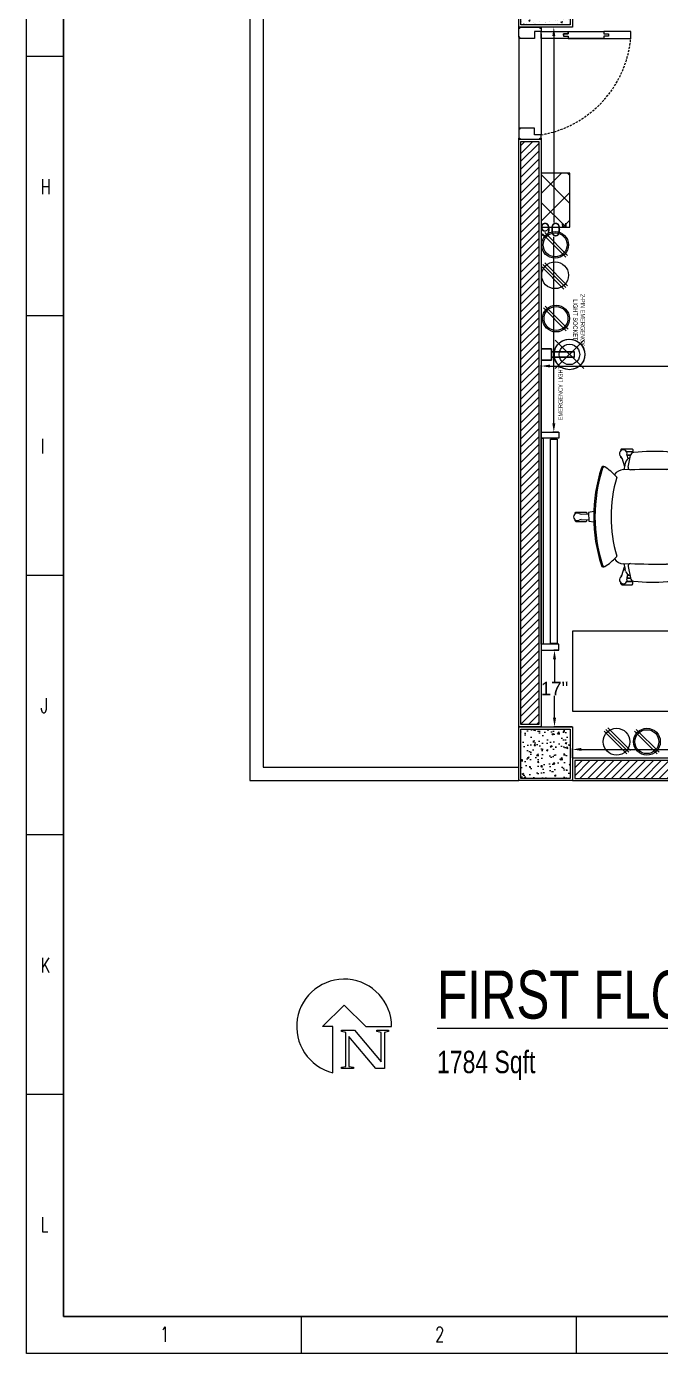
# Model space of a CAD drawing. Header units: inches. Extents: x 112 to 4169, y -2569 to 841.
# Drawn here: x 1563.5 to 1704.9, y -2569 to -2273.2 of the extents above; entities that cross this region are included whole.
import ezdxf

# ---------------------------------------------------------------- set-up
doc = ezdxf.new("R2010")
doc.units = ezdxf.units.IN
doc.header["$MEASUREMENT"] = 0
doc.linetypes.add('DASHED', pattern=[0.75, 0.5, -0.25])
doc.layers.get('Defpoints').update_dxf_attribs({"lineweight": 0})
for name, color, linetype, lineweight in [('COLUMN', 1, 'Continuous', 25), ('DOOR', 115, 'Continuous', 15), ('HACTH', 8, 'Continuous', 9), ('ID-FURN', 7, 'Continuous', 15), ('Plaster Line', 254, 'Continuous', 15), ('Switchboard', 30, 'Continuous', 13), ('Text', 252, 'Continuous', 15), ('Text-01', 253, 'Continuous', 15)]:
    doc.layers.add(name, color=color, linetype=linetype, lineweight=lineweight)
for name, color, linetype in [('Layer 1', 7, 'Continuous'), ('Lights', 7, 'Continuous'), ('Sockets', 7, 'Continuous'), ('wall 05', 253, 'Continuous')]:
    doc.layers.add(name, color=color, linetype=linetype)
doc.styles.get("Standard").update_dxf_attribs({"font": 'arial.ttf'})
doc.styles.add('Swiss721', font='swisscl.ttf')
doc.styles.add('TEG BORDER', font='txt_qlt.shx', dxfattribs={"width": 0.7, "bigfont": 'hztxt.shx'})
doc.dimstyles.get("Standard").update_dxf_attribs({"dimtxt": 3, "dimasz": 2, "dimexe": 0.18, "dimexo": 0.0625, "dimgap": 0.09, "dimtad": 0, "dimtih": 1, "dimtoh": 1, "dimdec": 0, "dimzin": 0, "dimdsep": 46, "dimtxsty": 'Standard', "dimcen": 0.09, "dimclrd": 5, "dimadec": 0, "dimazin": 0, "dimtfac": 1, "dimtdec": 0, "dimtofl": 0, "dimtmove": 0, "dimatfit": 3, "dimfxl": 1, "dimtolj": 1, "dimtzin": 0, "dimarcsym": 0})

# ---------------------------------------------------------------- blocks, each defined once
blk = doc.blocks.new('C 12X12')
at = {"layer": 'HACTH'}
h = blk.add_hatch(dxfattribs=at)
h.set_pattern_fill('AR-CONC', color=256, scale=0.5, style=0)
h.set_pattern_definition([(50, (0, 0), (3.58630091, -0.313760675), [0.375, -4.125]), (355, (0, 0), (-0.69375667, 3.76096067), [0.3, -3.3]), (100.4514, (0.299, -0.026), (2.89254691, 3.44719771), [0.31870095, -3.50571056]), (46.1842, (0, 1), (5.33620524, -0.82759507), [0.5625, -6.1875]), (96.6356, (0.4447, 0.931), (4.67331353, 4.87058935), [0.47805144, -5.258565]), (351.1842, (0, 1), (4.67330973, 4.870593), [0.45, -4.95]), (21, (0.5, 0.75), (2.98453526, -2.01309445), [0.375, -4.125]), (326, (0.5, 0.75), (1.21657666, 3.62575023), [0.3, -3.3]), (71.4514, (0.7487, 0.5822), (4.20111314, 1.61265248), [0.31870095, -3.50571056]), (37.5, (0, 0), (0.060799277, 1.66446927), [0, -3.26, 0, -3.35, 0, -3.3125]), (7.5, (0, 0), (1.315347687, 1.97205856), [0, -1.91, 0, -3.185, 0, -1.2625]), (327.5, (-1.115, 0), (2.66911218, -0.112774359), [0, -1.25, 0, -3.9, 0, -5.175]), (317.5, (-1.615, 0), (2.915930847, 0.50052491), [0, -1.625, 0, -2.59, 0, -3.675])])
h.paths.add_polyline_path([(88279, -6819.5), (88279, -6808.5), (88268, -6808.5), (88268, -6819.5)])
at = {"layer": 'COLUMN'}
blk.add_lwpolyline([(88267.5, -6808), (88279.5, -6808), (88279.5, -6820), (88267.5, -6820)], close=True, dxfattribs=at)
at = {"layer": 'Plaster Line'}
blk.add_lwpolyline([(88268, -6808.5), (88279, -6808.5), (88279, -6819.5), (88268, -6819.5)], close=True, dxfattribs=at)
blk = doc.blocks.new('A$C755F672F')
at = {"layer": 'Defpoints'}
for points in [[(0.25, 0), (0.25, -0.25), (0, -0.25), (0, 0)], [(5, 0), (5, -0.25), (4.75, -0.25), (4.75, 0)], [(0.25, -24.75), (0.25, -25), (0, -25), (0, -24.75)], [(5, -24.75), (5, -25), (4.75, -25), (4.75, -24.75)]]:
    blk.add_lwpolyline(points, close=True, dxfattribs=at)
at = {"layer": 'DOOR'}
for points in [[(5, -1), (3.5, -1), (3.5, -2.5), (0.25, -2.5), (0.25, -2.25), (0, -2.25), (0, -0.25), (0.25, -0.25), (0.25, 0), (4.75, 0), (4.75, -0.25), (5, -0.25), (5, -1)], [(10, -1.75), (10, -2), (11, -2), (11, -2.5), (5, -2.5), (5, -1), (11, -1), (11, -1.5), (10, -1.5), (10, -1.75), (10, -1.5), (11, -1.5), (11, -1), (19, -1), (19, -1.5), (20, -1.5), (20, -2), (19, -2), (19, -2.5), (11, -2.5), (25, -2.5), (25, -1), (19, -1)], [(5, -24), (3.5, -24), (3.5, -22.5), (0.25, -22.5), (0.25, -22.75), (0, -22.75), (0, -24.75), (0.25, -24.75), (0.25, -25), (4.75, -25), (4.75, -24.75), (5, -24.75), (5, -24)]]:
    blk.add_lwpolyline(points, dxfattribs=at)
at = {"layer": 'DOOR', "linetype": 'DASHED', "lineweight": 0}
blk.add_arc((1.01, -0.23), 24.1, 279.5352, 354.6049, dxfattribs=at)
at = {"layer": 'HACTH', "lineweight": 0, "ltscale": 10}
for p, q in [((0, -2.25), (0, -22.75)), ((5, -1.5), (5, -24))]:
    blk.add_line(p, q, dxfattribs=at)
blk = doc.blocks.new('ch-1')
at = {"layer": 'ID-FURN', "color": 252, "lineweight": 13}
for p, q in [((300.3, 344.5), (296.8, 340.7)), ((296.8, 340.7), (296.8, 331)), ((353.2, 344.5), (300.3, 344.5)), ((356.8, 340.7), (353.2, 344.5)), ((356.8, 340.7), (356.8, 336.1)), ((296.8, 331), (297.8, 330)), ((297.8, 330), (328.3, 330)), ((297.8, 329), (297.8, 324.4)), ((297.8, 329), (327.8, 329)), ((308.6, 312.4), (326.6, 312.4)), ((308.9, 311.3), (326.5, 311.3)), ((322.2, 296.8), (316, 296.8)), ((325.7, 307.1), (321.2, 293.8)), ((352.6, 298.3), (338.8, 254.6)), ((353.2, 296.8), (352.1, 296.8)), ((356.8, 300.6), (353.2, 296.8)), ((356.8, 300.6), (356.8, 305.2)), ((-76.1, 221.9), (-79.7, 218.1)), ((-79.7, 218.1), (-79.7, 208.4)), ((-79.7, 208.4), (-78.7, 207.4)), ((-78.7, 207.4), (-48.2, 207.4)), ((-78.7, 206.3), (-78.7, 189.7)), ((-78.7, 206.3), (-48.7, 206.3)), ((-23.3, 221.9), (-76.1, 221.9)), ((-19.7, 218.1), (-23.3, 221.9)), ((-19.7, 218.1), (-19.7, 213)), ((-79.7, 187.7), (-78.7, 188.7)), ((-79.7, 178), (-79.7, 187.7)), ((-76.1, 174.2), (-79.7, 178)), ((-78.7, 189.7), (-48.7, 189.7)), ((-78.7, 188.7), (-48.2, 188.7)), ((-22.8, 174.2), (-76.1, 174.2)), ((-24.5, 175.5), (0, 157.3)), ((559, 14.7), (520.5, 15)), ((533.3, 24.3), (529.8, 20.5)), ((529.8, 20.5), (529.8, 14.9)), ((586.2, 24.3), (533.3, 24.3)), ((589.8, 20.5), (586.2, 24.3)), ((589.8, 20.5), (589.8, 16)), ((559, -13.7), (520.5, -14)), ((529.8, -19.6), (529.8, -13.9)), ((533.3, -23.4), (529.8, -19.6)), ((586.2, -23.4), (533.3, -23.4)), ((589.8, -19.6), (586.2, -23.4)), ((589.8, -19.6), (589.8, -15)), ((-76.1, -173.7), (-79.7, -177.5)), ((-79.7, -177.5), (-79.7, -187.2)), ((-79.7, -187.2), (-78.7, -188.2)), ((-78.7, -188.2), (-48.2, -188.2)), ((-78.7, -189.2), (-48.7, -189.2)), ((-78.7, -205.8), (-78.7, -189.2)), ((-22.8, -173.7), (-76.1, -173.7)), ((-24.5, -175), (0, -156.8)), ((-7.9, -197.9), (0, -192.2)), ((-79.7, -207.9), (-78.7, -206.9)), ((-79.7, -217.6), (-79.7, -207.9)), ((-76.1, -221.4), (-79.7, -217.6)), ((-78.7, -205.8), (-48.7, -205.8)), ((-78.7, -206.9), (-48.2, -206.9)), ((-23.3, -221.4), (-76.1, -221.4)), ((-19.7, -217.6), (-23.3, -221.4)), ((-19.7, -217.6), (-19.7, -212.6)), ((352.6, -297.8), (338.8, -254.1)), ((296.8, -330.5), (297.8, -329.5)), ((296.8, -340.2), (296.8, -330.5)), ((297.8, -328.5), (297.8, -323.9)), ((297.8, -328.5), (327.8, -328.5)), ((297.8, -329.5), (328.3, -329.5)), ((308.6, -311.9), (326.6, -311.9)), ((308.9, -310.8), (326.5, -310.8)), ((322.2, -296.3), (316, -296.3)), ((325.7, -306.6), (321.2, -293.4)), ((353.2, -296.3), (352.1, -296.3)), ((356.8, -300.1), (353.2, -296.3)), ((356.8, -300.1), (356.8, -304.7)), ((356.8, -340.2), (356.8, -335.7)), ((300.3, -344), (296.8, -340.2)), ((353.2, -344), (300.3, -344)), ((356.8, -340.2), (353.2, -344))]:
    blk.add_line(p, q, dxfattribs=at)
at = {"layer": 'ID-FURN', "color": 252}
for p, q in [((103.8, 264.3), (103.4, 306.4)), ((334.1, 275.2), (336.4, 265.8)), ((59.4, 250.7), (108.5, 248.6)), ((315.6, 239.8), (344.3, 238.6)), ((-7.9, 198.4), (0, 192.7)), ((0, 195.9), (0, -195.9)), ((59.4, -250.2), (108.5, -248.1)), ((103.4, -305.9), (103.8, -263.8)), ((315.6, -239.4), (344.3, -238.1)), ((334.1, -274.7), (336.4, -265.3))]:
    blk.add_line(p, q, dxfattribs=at)
for points in [[(320.9, 252), (309.1, 310.4)], [(320.9, -251.5), (309.1, -309.9)]]:
    blk.add_lwpolyline(points, dxfattribs=at)
at = {"layer": 'ID-FURN', "color": 252, "lineweight": 13}
blk.add_lwpolyline([(494.6, -25.6), (520.5, -21.8), (520.5, 22.3), (494.6, 26.1)], dxfattribs=at)
for centre, radius, start, end in [((345, 320.7), 19.1, 310.5325, 193.46751), ((306.6, 313.2), 20, 342.20956, 8.71544), ((371.6, 292), 20, 135.28456, 161.79045), ((-31.5, 198), 19.1, 22.5325, 265.46751), ((3.9, 214.5), 20, 207.28457, 233.79044), ((-36.3, 159.2), 20, 54.20956, 80.71542), ((559, 34.7), 20, 270.20956, 296.71543), ((577.9, 0.5), 19.1, 238.53249, 121.4675), ((559, -33.7), 20, 63.28456, 89.79045), ((-31.5, -197.5), 19.1, 94.53249, 337.46751), ((-36.3, -158.7), 20, 279.28457, 305.79043), ((3.9, -214), 20, 126.20957, 152.71543), ((306.6, -312.7), 20, 351.28456, 17.79043), ((345, -320.2), 19.1, 166.53249, 49.4675), ((371.6, -291.5), 20, 198.20956, 224.71544)]:
    blk.add_arc(centre, radius, start, end, dxfattribs=at)
at = {"layer": 'ID-FURN', "color": 252}
for centre, radius, start, end in [((123.4, 308.5), 20.1, 95.04456, 186.01276), ((193.8, -510.8), 842.5, 83.35562, 94.91276), ((290, 306.5), 19.6, 11.3923, 86.07548), ((303.1, 267.6), 31.9, 13.75818, 74.58705), ((57, 193.7), 57, 87.58094, 177.82653), ((125.9, 262.4), 22.2, 175.04984, 270.93967), ((147, -5274.9), 5515.2, 88.32185, 90.21521), ((309, 250), 12.1, 267.64679, 9.61877), ((109.5, 210.3), 233.5, 7.12697, 13.75818), ((341.6, 178.9), 59.8, 36.272, 87.39723), ((391.5, 194.2), 15.3, 136.96832, 155.60383), ((596.7, 1.2), 296.9, 122.05255, 136.7624), ((445.4, 243.8), 11.1, 21.10392, 124.62676), ((439.4, 241.8), 11.1, 21.10392, 91.38063), ((-305.9, 0.2), 794.5, 341.9963, 18.0037), ((-305.9, 0.2), 800.8, 341.9963, 18.0037), ((-286, 0.2), 693.1, 343.20479, 16.79519), ((57, -193.2), 57, 182.17345, 272.41905), ((391.5, -193.7), 15.3, 204.39618, 223.03168), ((125.9, -261.9), 22.2, 89.06033, 184.95016), ((147, 5275.4), 5515.2, 269.78478, 271.67814), ((309, -249.5), 12.1, 350.38123, 92.35322), ((109.5, -209.8), 233.5, 346.24183, 352.87303), ((341.6, -178.9), 59.8, 272.60277, 324.06921), ((596.7, -0.8), 296.9, 223.23759, 237.94746), ((439.4, -241.3), 11.1, 268.61937, 338.89608), ((445.4, -243.3), 11.1, 235.37324, 338.89608), ((123.4, -308), 20.1, 173.98723, 264.95543), ((193.8, 511.3), 842.5, 265.08725, 276.64437), ((290, -306), 19.6, 273.92451, 348.6077), ((303.1, -267.1), 31.9, 285.41295, 346.24183)]:
    blk.add_arc(centre, radius, start, end, dxfattribs=at)
blk = doc.blocks.new('240 BORDER A2')
at = {"linetype": 'Continuous'}
for p, q in [((5, 415), (5, 5)), ((5, 5), (489, 5))]:
    blk.add_line(p, q, dxfattribs=at)
for p, q in [((0, 175), (5, 175)), ((0, 140), (5, 140)), ((0, 105), (5, 105)), ((0, 70), (5, 70)), ((0, 35), (5, 35)), ((37.12, 0), (37.12, 5)), ((74.25, 0), (74.25, 5))]:
    blk.add_line(p, q)
at = {"color": 5, "lineweight": 15}
blk.add_lwpolyline([(0, 420), (594, 420), (594, 0), (0, 0)], close=True, dxfattribs=at)
blk.add_lwpolyline([(5, 415), (589, 415), (589, 5), (5, 5)], close=True)
at = {"char_height": 2, "width": 2, "style": 'TEG BORDER'}
for s, insert, attachment_point in [('H', (1.91, 158.39), 1), ('I', (1.91, 123.39), 1), ('J', (1.91, 88.39), 1), ('K', (1.91, 53.39), 1), ('L', (1.91, 18.39), 1), ('1', (18.05, 1.59), 7), ('2', (55.17, 1.59), 7)]:
    blk.add_mtext(s, dxfattribs=dict(at, insert=insert, attachment_point=attachment_point))
blk = doc.blocks.new('A$C63C712C3')
at = {"ltscale": 2}
for p, q in [((39.8, 42), (33.8, 42)), ((39.8, 15.9), (33.8, 15.9)), ((1230.6, 42), (1236.6, 42)), ((1230.6, 15.9), (1236.6, 15.9))]:
    blk.add_line(p, q, dxfattribs=at)
for points in [[(35.5, 102.6), (0, 102.6), (0, 0), (35.5, 0)], [(35.5, 102.6), (1235.5, 102.6), (1235.5, 90.2), (35.5, 90.2)], [(1235.5, 102.6), (1270.9, 102.6), (1270.9, 0), (1235.5, 0)], [(39.8, 47.6), (1230.6, 47.6), (1230.6, 10.1), (39.8, 10.1)]]:
    blk.add_lwpolyline(points, close=True, dxfattribs=at)
blk = doc.blocks.new('*D290')
at = {"color": 0, "lineweight": -2, "transparency": 16777216}
for p, q in [((1678.31, -2363.56), (1678.31, -2348.68)), ((1745.05, -2348.88), (1745.05, -2348.68))]:
    blk.add_line(p, q, dxfattribs=at)
at = {"color": 5, "lineweight": -2, "transparency": 16777216}
for p, q in [((1680.31, -2348.86), (1708.69, -2348.86)), ((1743.05, -2348.86), (1714.67, -2348.86))]:
    blk.add_line(p, q, dxfattribs=at)
at = {"color": 5, "transparency": 16777216}
for points in [[(1680.31, -2348.53), (1680.31, -2349.19), (1678.31, -2348.86)], [(1743.05, -2348.53), (1743.05, -2349.19), (1745.05, -2348.86)]]:
    blk.add_solid(points, dxfattribs=at)
at = {"layer": 'Defpoints', "color": 0, "transparency": 16777216}
for p in [(1678.31, -2348.86), (1745.05, -2348.95), (1678.31, -2363.62)]:
    blk.add_point(p, dxfattribs=at)
at = {"color": 0, "transparency": 16777216, "insert": (1711.68, -2348.86), "char_height": 3, "attachment_point": 5}
blk.add_mtext('\\A1;67"', dxfattribs=at)
blk = doc.blocks.new('*D307')
at = {"color": 0, "lineweight": -2, "transparency": 16777216}
for p, q in [((1682.18, -2412.24), (1681.12, -2412.24)), ((1685.25, -2429.3), (1681.12, -2429.3))]:
    blk.add_line(p, q, dxfattribs=at)
at = {"color": 5, "lineweight": -2, "transparency": 16777216}
for p, q in [((1681.3, -2414.24), (1681.3, -2419.18)), ((1681.3, -2427.3), (1681.3, -2422.37))]:
    blk.add_line(p, q, dxfattribs=at)
at = {"color": 5, "transparency": 16777216}
for points in [[(1680.96, -2414.24), (1681.63, -2414.24), (1681.3, -2412.24)], [(1680.96, -2427.3), (1681.63, -2427.3), (1681.3, -2429.3)]]:
    blk.add_solid(points, dxfattribs=at)
at = {"layer": 'Defpoints', "color": 0, "transparency": 16777216}
for p in [(1682.24, -2412.24), (1681.3, -2429.3), (1685.31, -2429.3)]:
    blk.add_point(p, dxfattribs=at)
at = {"color": 0, "transparency": 16777216, "insert": (1681.3, -2420.77), "char_height": 3, "attachment_point": 5}
blk.add_mtext('\\A1;17"', dxfattribs=at)
blk = doc.blocks.new('*D308')
at = {"color": 0, "lineweight": -2, "transparency": 16777216}
for p, q in [((1685.25, -2273.3), (1680.96, -2273.3)), ((1682.18, -2363.62), (1680.96, -2363.62))]:
    blk.add_line(p, q, dxfattribs=at)
at = {"color": 5, "lineweight": -2, "transparency": 16777216}
for p, q in [((1681.14, -2275.3), (1681.14, -2316.84)), ((1681.14, -2361.62), (1681.14, -2320.08))]:
    blk.add_line(p, q, dxfattribs=at)
at = {"color": 5, "transparency": 16777216}
for points in [[(1680.81, -2275.3), (1681.48, -2275.3), (1681.14, -2273.3)], [(1680.81, -2361.62), (1681.48, -2361.62), (1681.14, -2363.62)]]:
    blk.add_solid(points, dxfattribs=at)
at = {"layer": 'Defpoints', "color": 0, "transparency": 16777216}
for p in [(1681.14, -2273.3), (1685.31, -2273.3), (1682.24, -2363.62)]:
    blk.add_point(p, dxfattribs=at)
at = {"color": 0, "transparency": 16777216, "insert": (1681.14, -2318.46), "char_height": 3, "attachment_point": 5}
blk.add_mtext('\\A1;90"', dxfattribs=at)
blk = doc.blocks.new('*D310')
at = {"color": 0, "lineweight": -2, "transparency": 16777216}
for p, q in [((1685.31, -2436.24), (1685.31, -2434.16)), ((1826, -2436.24), (1826, -2434.16))]:
    blk.add_line(p, q, dxfattribs=at)
at = {"color": 5, "lineweight": -2, "transparency": 16777216}
for p, q in [((1687.31, -2434.34), (1751.65, -2434.34)), ((1824, -2434.34), (1759.66, -2434.34))]:
    blk.add_line(p, q, dxfattribs=at)
at = {"color": 5, "transparency": 16777216}
for points in [[(1687.31, -2434), (1687.31, -2434.67), (1685.31, -2434.34)], [(1824, -2434), (1824, -2434.67), (1826, -2434.34)]]:
    blk.add_solid(points, dxfattribs=at)
at = {"layer": 'Defpoints', "color": 0, "transparency": 16777216}
for p in [(1685.31, -2434.34), (1685.31, -2436.3), (1826, -2436.3)]:
    blk.add_point(p, dxfattribs=at)
at = {"color": 0, "transparency": 16777216, "insert": (1755.66, -2434.34), "char_height": 3, "attachment_point": 5}
blk.add_mtext('\\A1;141"', dxfattribs=at)

msp = doc.modelspace()

# ---------------------------------------------------------------- hatches: boundary and pattern name
at = {"layer": 'HACTH'}
h = msp.add_hatch(dxfattribs=at)
h.set_pattern_fill('ANSI31', color=256, scale=10, style=0)
h.set_pattern_definition([(45, (-121383.3874, -173770.7034), (-0.8838834765, 0.8838834765), [])])
h.paths.add_polyline_path([(1673.81, -2428.8), (1677.81, -2428.8), (1677.81, -2298.8), (1673.81, -2298.8)])
h = msp.add_hatch(dxfattribs=at)
h.set_pattern_fill('ANSI31', color=256, scale=10, style=0)
h.set_pattern_definition([(45, (-121382.8874, -173770.7034), (-0.8838834765, 0.8838834765), [])])
h.paths.add_polyline_path([(1819.81, -2440.8), (1819.81, -2436.8), (1809.06, -2436.8), (1777.63, -2436.8), (1777.63, -2440.8)])
h.paths.add_polyline_path([(1685.81, -2436.8), (1685.81, -2440.8), (1716.63, -2440.8), (1716.63, -2436.8)])
at = {"layer": 'Switchboard'}
h = msp.add_hatch(dxfattribs=at)
h.set_pattern_fill('ANSI37', color=256, scale=35, angle=90)
h.set_pattern_definition([(135, (2119.6997, -2580.5177), (-3.093592, -3.093592), []), (225, (2119.6997, -2580.5177), (3.093592, -3.093592), [])])
h.paths.add_polyline_path([(1684.72, -2305.86), (1678.31, -2305.86), (1678.31, -2317.92), (1684.72, -2317.92)])

# ---------------------------------------------------------------- linework, layer by layer
at = {"layer": 'ID-FURN'}
msp.add_lwpolyline([(1717.35, -2407.87), (1717.35, -2425.87), (1685.35, -2425.87), (1685.35, -2407.87)], close=True, dxfattribs=at)
at = {"layer": 'Layer 1', "color": 1}
for points in [[(1684.64, -2342.87), (1685.38, -2342.97), (1686.13, -2343.22), (1686.78, -2343.61), (1687.33, -2344.16), (1687.73, -2344.81), (1687.97, -2345.51), (1688.07, -2346.31), (1687.97, -2347.05), (1687.73, -2347.75), (1687.33, -2348.4), (1686.78, -2348.95), (1686.13, -2349.34), (1685.38, -2349.59), (1684.64, -2349.69), (1683.89, -2349.59), (1683.14, -2349.34), (1682.49, -2348.95), (1681.95, -2348.4), (1681.55, -2347.75), (1681.3, -2347.05), (1681.25, -2346.31), (1681.3, -2345.51), (1681.55, -2344.81), (1681.95, -2344.16), (1682.49, -2343.61), (1683.14, -2343.22), (1683.89, -2342.97), (1684.64, -2342.87)], [(1681.35, -2345.46), (1681.55, -2344.81), (1681.95, -2344.16), (1682.44, -2343.66), (1683.04, -2343.27), (1683.69, -2343.02), (1684.39, -2342.87)], [(1681.45, -2349.44), (1687.82, -2343.12)], [(1687.82, -2349.44), (1681.45, -2343.12)], [(1684.39, -2342.87), (1685.18, -2342.92), (1685.93, -2343.12), (1686.63, -2343.52), (1687.18, -2344.01), (1687.63, -2344.66), (1687.92, -2345.41), (1688.07, -2346.16), (1687.97, -2346.95), (1687.77, -2347.7), (1687.33, -2348.35), (1686.83, -2348.9), (1686.13, -2349.34), (1685.43, -2349.59), (1684.64, -2349.69)], [(1678.36, -2347.55), (1680.65, -2347.55), (1680.65, -2345.01), (1678.36, -2345.01)], [(1678.36, -2347.55), (1678.36, -2345.01)], [(1678.36, -2345.01), (1680.65, -2345.01)], [(1680.65, -2345.01), (1680.65, -2347.55)], [(1680.65, -2345.71), (1680.65, -2346.85), (1685.78, -2346.85)], [(1680.65, -2345.71), (1685.78, -2345.71), (1681, -2345.71), (1680.65, -2345.71), (1680.65, -2346.85)], [(1681.35, -2345.46), (1681.25, -2345.71), (1681.25, -2346.85)], [(1684.64, -2344.01), (1685.23, -2344.06), (1685.78, -2344.31), (1686.23, -2344.66), (1686.63, -2345.16), (1686.83, -2345.71), (1686.93, -2346.31), (1686.83, -2346.85), (1686.63, -2347.4), (1686.23, -2347.9), (1685.78, -2348.25), (1685.23, -2348.5), (1684.64, -2348.55), (1684.04, -2348.5), (1683.49, -2348.25), (1683.04, -2347.9), (1682.64, -2347.4), (1682.44, -2346.85), (1682.34, -2346.31), (1682.44, -2345.71), (1682.64, -2345.16), (1683.04, -2344.66), (1683.49, -2344.31), (1684.04, -2344.06), (1684.64, -2344.01)], [(1685.78, -2346.85), (1685.78, -2345.71)], [(1685.78, -2346.85), (1685.78, -2345.71)], [(1680.65, -2347.55), (1678.36, -2347.55)], [(1685.78, -2346.85), (1680.65, -2346.85)], [(1684.64, -2349.69), (1683.84, -2349.59), (1683.09, -2349.34), (1682.44, -2348.9), (1681.9, -2348.3), (1681.5, -2347.6), (1681.25, -2346.85)]]:
    msp.add_lwpolyline(points, dxfattribs=at)
at = {"layer": 'Plaster Line'}
for points in [[(1677.81, -2428.8), (1673.81, -2428.8), (1673.81, -2298.8), (1677.81, -2298.8)], [(1716.63, -2436.8), (1685.81, -2436.8), (1685.81, -2440.8), (1716.63, -2440.8)]]:
    msp.add_lwpolyline(points, close=True, dxfattribs=at)
at = {"layer": 'Sockets', "color": 3}
for p, q in [((1678.71, -2319.46), (1683.81, -2324.56)), ((1679.12, -2319.1), (1684.22, -2324.2)), ((1704.21, -2435.36), (1699.11, -2430.26)), ((1704.63, -2434.99), (1699.53, -2429.89))]:
    msp.add_line(p, q, dxfattribs=at)
at = {"layer": 'Sockets', "color": 5}
for p, q in [((1678.3, -2326.61), (1683.4, -2331.71)), ((1678.71, -2326.24), (1683.81, -2331.34)), ((1679.12, -2325.87), (1684.22, -2330.97)), ((1697.44, -2435.36), (1692.34, -2430.26)), ((1697.85, -2434.99), (1692.75, -2429.89)), ((1698.27, -2434.62), (1693.17, -2429.52))]:
    msp.add_line(p, q, dxfattribs=at)
at = {"layer": 'Sockets', "color": 1}
for p, q in [((1683.93, -2341.01), (1678.83, -2335.91)), ((1684.35, -2340.64), (1679.24, -2335.54))]:
    msp.add_line(p, q, dxfattribs=at)
at = {"layer": 'Sockets', "color": 3}
for centre, radius in [((1681.43, -2321.84), 2.99), ((1681.43, -2321.84), 2.67), ((1701.91, -2432.62), 2.99), ((1701.91, -2432.62), 2.67)]:
    msp.add_circle(centre, radius, dxfattribs=at)
at = {"layer": 'Sockets', "color": 5}
for centre in [(1681.43, -2328.61), (1695.13, -2432.62)]:
    msp.add_circle(centre, 2.99, dxfattribs=at)
at = {"layer": 'Sockets', "color": 1}
for radius in [2.99, 2.67]:
    msp.add_circle((1681.63, -2338.27), radius, dxfattribs=at)
at = {"layer": 'Switchboard'}
msp.add_lwpolyline([(1684.72, -2317.92), (1684.72, -2305.86), (1678.31, -2305.86), (1678.31, -2317.92)], close=True, dxfattribs=at)
at = {"layer": 'Text-01', "linetype": 'Continuous'}
msp.add_lwpolyline([(1631.87, -2506.44), (1631.87, -2496.15), (1629.56, -2496.15), (1634.37, -2491.34), (1639.18, -2496.15), (1644.96, -2496.15, 2.058228)], format="xyb", close=True, dxfattribs=at)
msp.add_lwpolyline([(1635.42, -2505.02), (1636.45, -2505.2), (1636.45, -2505.51), (1633.75, -2505.51), (1633.75, -2505.2), (1634.73, -2505.02), (1634.73, -2497.44), (1633.75, -2497.26), (1633.75, -2496.91), (1636.7, -2496.91), (1642.66, -2504.04), (1642.66, -2497.44), (1641.67, -2497.26), (1641.67, -2496.91), (1644.25, -2496.91), (1644.25, -2497.26), (1643.4, -2497.44), (1643.4, -2505.51), (1641.46, -2505.51), (1635.42, -2498.32), (1635.42, -2505.02)], dxfattribs=at)
at = {"layer": 'wall 05'}
for points in [[(1673.31, -2057.3), (1613.31, -2057.3), (1613.31, -2441.3), (1673.31, -2441.3)], [(1673.31, -2060.3), (1616.31, -2060.3), (1616.31, -2438.3), (1673.31, -2438.3)]]:
    msp.add_lwpolyline(points, dxfattribs=at)
for points in [[(1678.31, -2429.3), (1673.31, -2429.3), (1673.31, -2298.3), (1678.31, -2298.3)], [(1717.13, -2436.3), (1685.31, -2436.3), (1685.31, -2441.3), (1717.13, -2441.3)]]:
    msp.add_lwpolyline(points, close=True, dxfattribs=at)

# ---------------------------------------------------------------- block references
at = {"xscale": 1.652949273830399, "yscale": 1.652949273830399, "zscale": 1.652949273830399}
msp.add_blockref('240 BORDER A2', (1563.5, -2569.03), dxfattribs=at)
at = {"layer": 'HACTH'}
for name, p in [('C 12X12', (-86594.19, 4546.7)), ('A$C755F672F', (1673.31, -2273.3)), ('C 12X12', (-86594.19, 4378.7))]:
    msp.add_blockref(name, p, dxfattribs=at)
at = {"layer": 'ID-FURN', "xscale": 0.04399999999355417, "yscale": 0.04400000005261973, "zscale": 0.044, "rotation": 180.0128413196762}
msp.add_blockref('ch-1', (1711.82, -2382.45), dxfattribs=at)
at = {"layer": 'Lights', "lineweight": 0, "xscale": 0.03825769670308159, "yscale": 0.03825769671356965, "zscale": 0.03825769671681735, "rotation": 90}
msp.add_blockref('A$C63C712C3', (1682.24, -2412.24), dxfattribs=at)

# ---------------------------------------------------------------- texts
at = {"layer": 'Text', "color": 4, "char_height": 1, "width": 12.2818, "attachment_point": 2, "style": 'Swiss721'}
for s, insert, rotation in [('2-PIN EMERGENCY LIGHT SOCKET', (1688.11, -2338.57), 270), ('EMERGENCY LIGHT ', (1682.13, -2354.9), 90)]:
    msp.add_mtext(s, dxfattribs=dict(at, insert=insert, rotation=rotation))
at = {"layer": 'Text-01', "insert": (1655.09, -2483.64), "char_height": 10.7333, "width": 176.7295, "attachment_point": 1, "style": 'Swiss721'}
msp.add_mtext('{\\LFIRST FLOOR PLAN\\H0.4658x;\\l  \\P1784 Sqft}', dxfattribs=at)

# ---------------------------------------------------------------- dimensions: what is measured, and where the dimension line sits
for base, p1, p2, picture, middle in [((1681.14, -2273.3), (1682.24, -2363.62), (1685.31, -2273.3), '*D308', (1681.14, -2318.46)), ((1681.3, -2429.3), (1682.24, -2412.24), (1685.31, -2429.3), '*D307', (1681.3, -2420.77))]:
    dim = msp.add_linear_dim(base=base, p1=p1, p2=p2, angle=90, dimstyle='Standard', override={"dimpost": '"'})
    dim.commit()
    dim.dimension.update_dxf_attribs({"geometry": picture, "text_midpoint": middle})
for base, p1, p2, picture, middle in [((1678.31, -2348.86), (1745.05, -2348.95), (1678.31, -2363.62), '*D290', (1711.68, -2348.86)), ((1685.31, -2434.34), (1826, -2436.3), (1685.31, -2436.3), '*D310', (1755.66, -2434.34))]:
    dim = msp.add_linear_dim(base=base, p1=p1, p2=p2, dimstyle='Standard', override={"dimpost": '"'})
    dim.commit()
    dim.dimension.update_dxf_attribs({"geometry": picture, "text_midpoint": middle})

doc.saveas('drawing.dxf')
